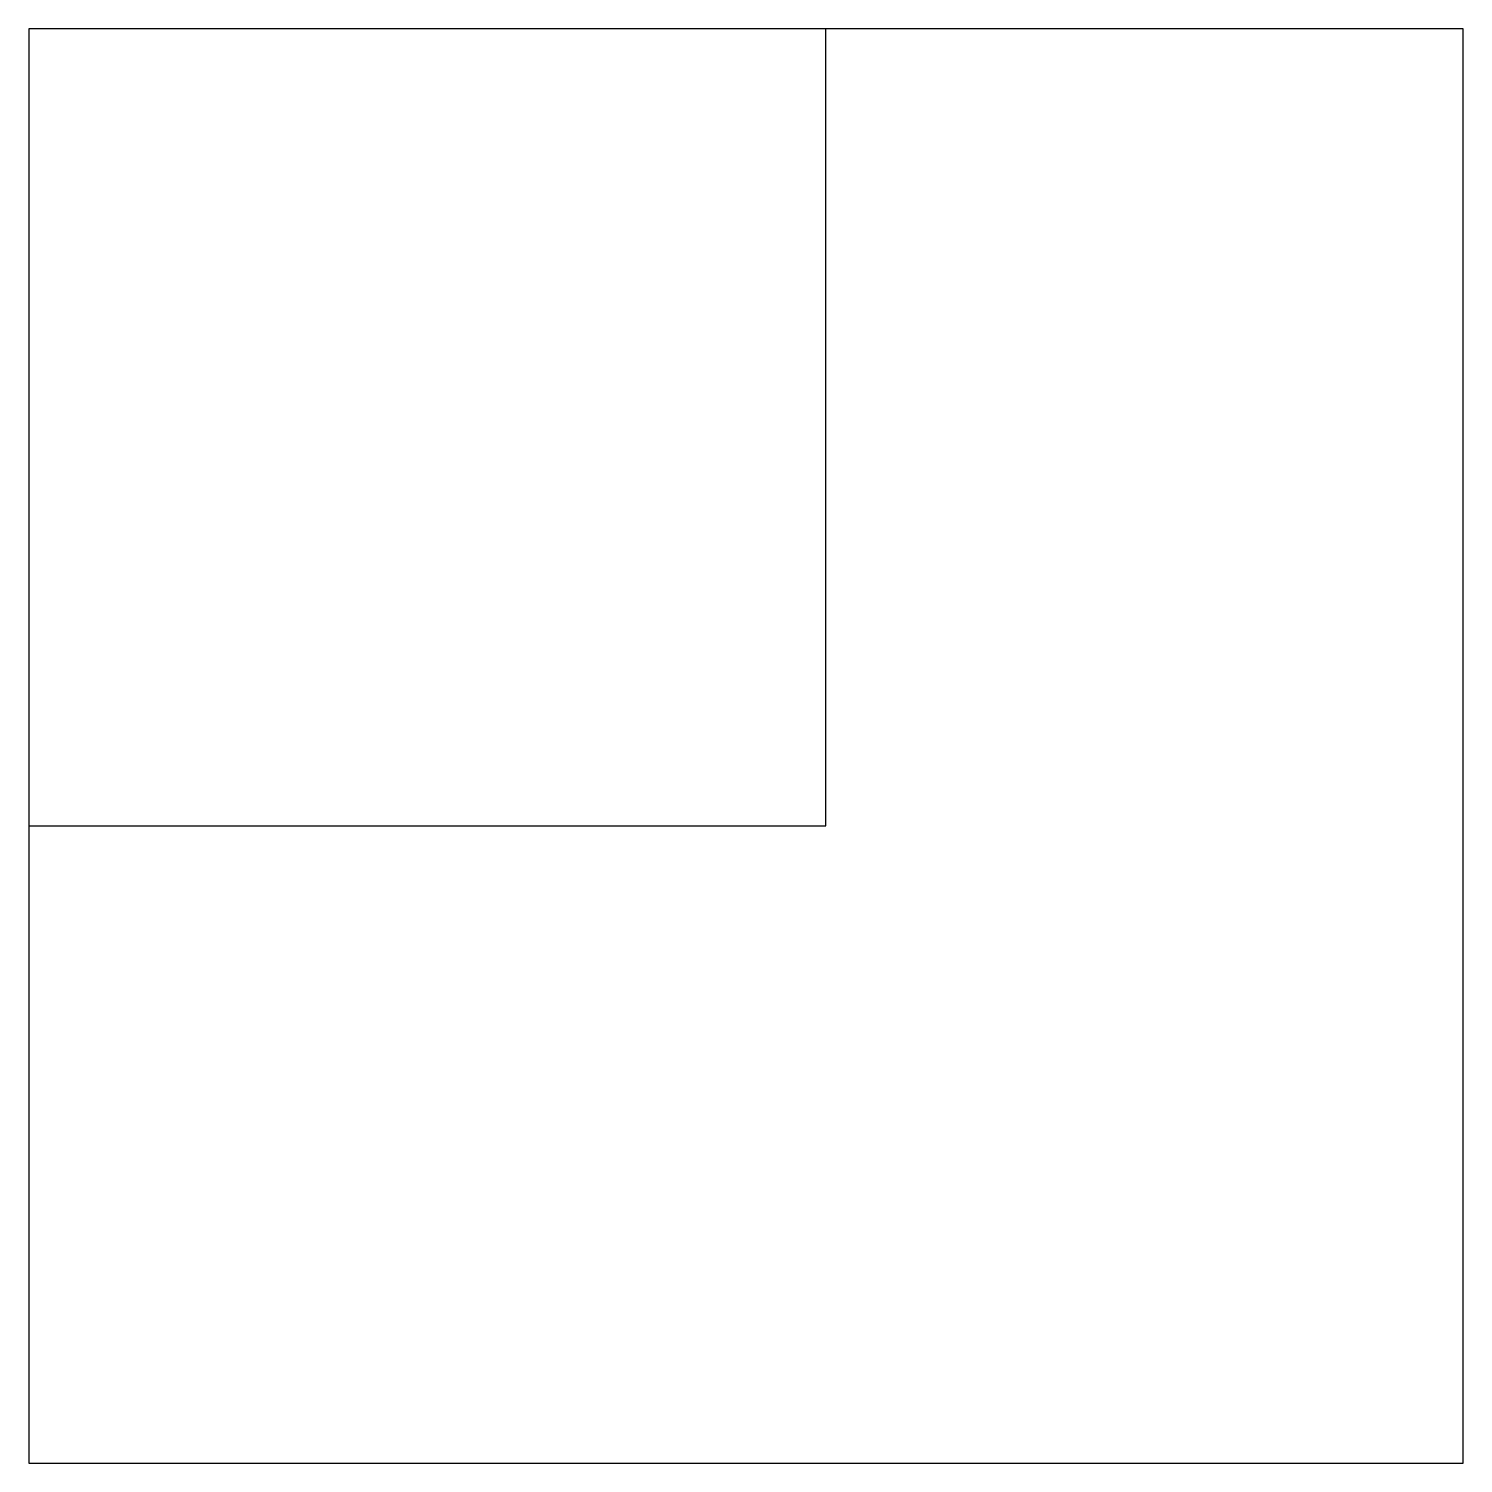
# Model space of a CAD drawing. Extents: x 43000 to 200282, y 3579 to 63943.
# Drawn here: x 156197.2 to 156647.2, y 7658.4 to 8108.4 of the extents above; entities that cross this region are included whole.
import ezdxf

# ---------------------------------------------------------------- set-up
doc = ezdxf.new("R2010")
doc.units = 0
doc.header["$MEASUREMENT"] = 0
doc.layers.add('DXF_LAYER', color=8, linetype='CONTINUOUS')

msp = doc.modelspace()

# ---------------------------------------------------------------- linework, layer by layer
at = {"layer": 'DXF_LAYER', "color": 7, "linetype": 'Continuous'}
for p, q in [((156447.17, 8108.37), (156197.17, 8108.37)), ((156197.17, 8108.37), (156197.17, 7858.37)), ((156447.17, 8108.37), (156197.17, 8108.37)), ((156197.17, 8108.37), (156197.17, 7858.37)), ((156447.17, 8108.37), (156197.17, 8108.37)), ((156197.17, 8108.37), (156197.17, 7858.37)), ((156447.17, 7858.37), (156447.17, 8108.37)), ((156647.17, 8108.37), (156447.17, 8108.37)), ((156447.17, 7858.37), (156447.17, 8108.37)), ((156647.17, 8108.37), (156447.17, 8108.37)), ((156447.17, 7858.37), (156447.17, 8108.37)), ((156647.17, 8108.37), (156447.17, 8108.37)), ((156647.17, 7658.37), (156647.17, 8108.37)), ((156647.17, 7658.37), (156647.17, 8108.37)), ((156647.17, 7658.37), (156647.17, 8108.37)), ((156197.17, 7858.37), (156447.17, 7858.37)), ((156197.17, 7858.37), (156197.17, 7658.37)), ((156197.17, 7858.37), (156447.17, 7858.37)), ((156197.17, 7858.37), (156197.17, 7658.37)), ((156197.17, 7658.37), (156647.17, 7658.37)), ((156197.17, 7658.37), (156647.17, 7658.37))]:
    msp.add_line(p, q, dxfattribs=at)

doc.saveas('drawing.dxf')
